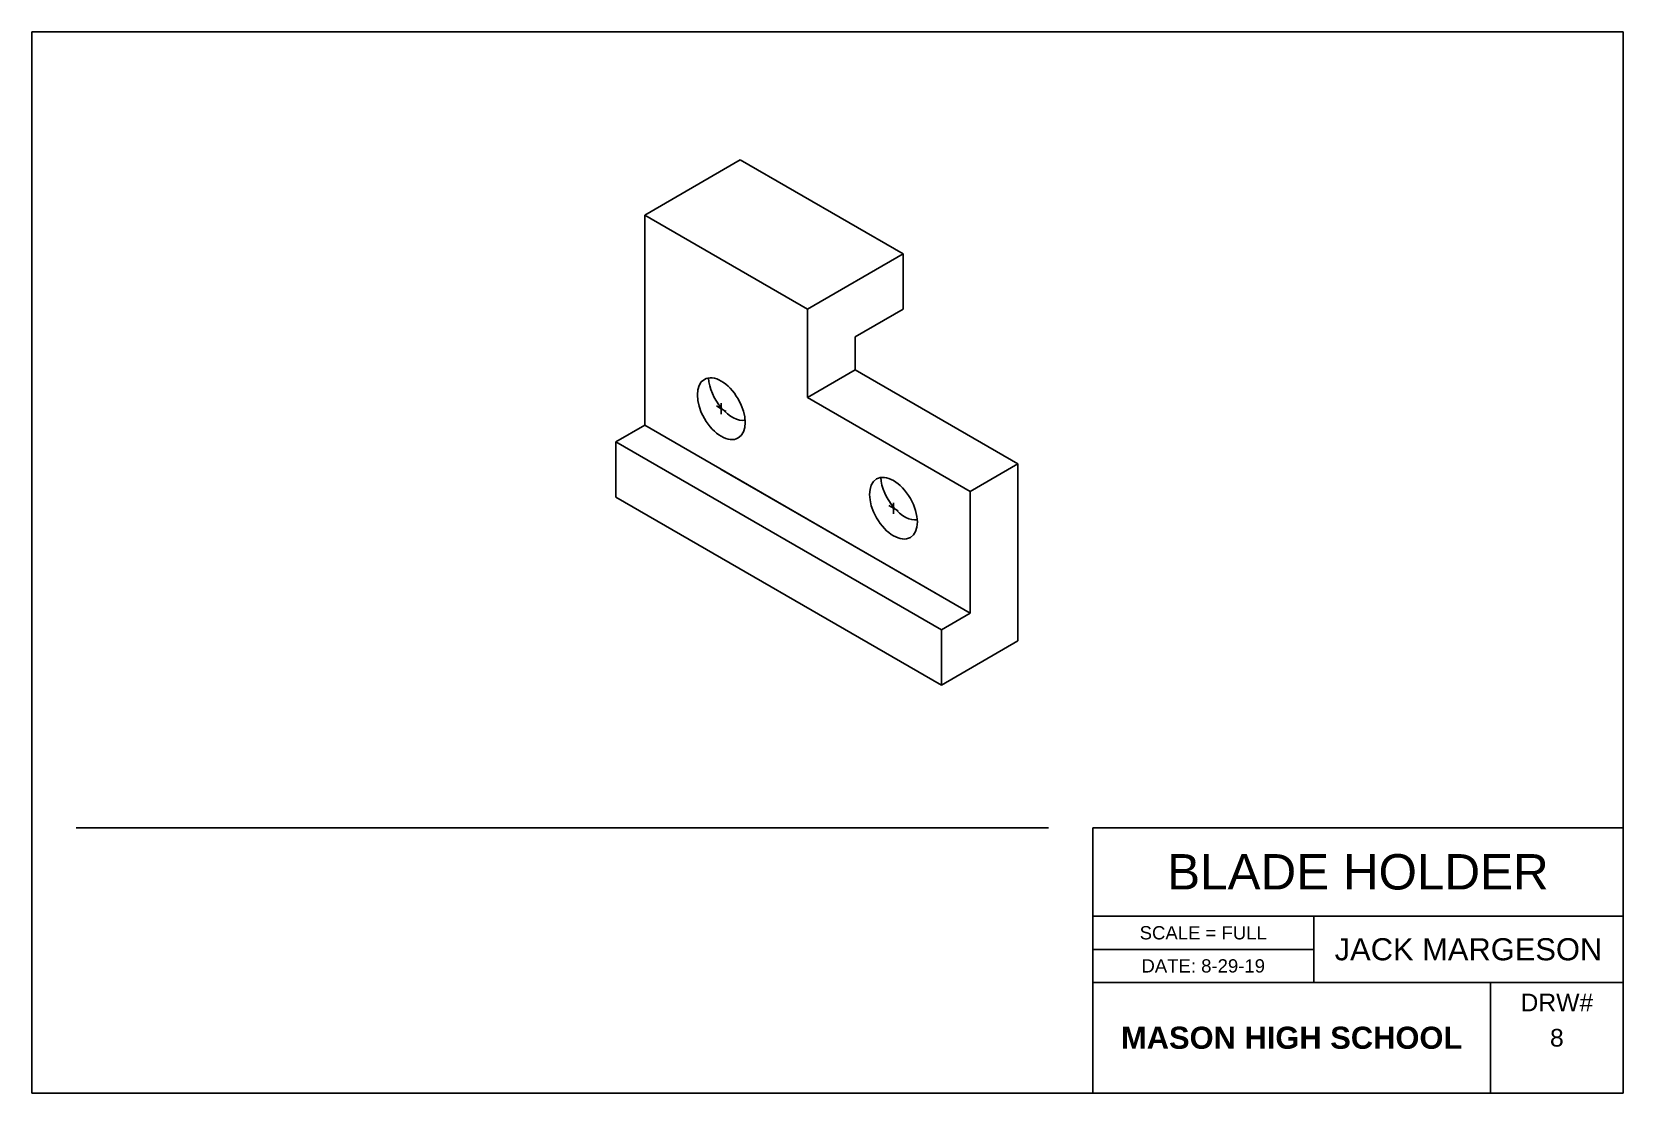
# Model space of a CAD drawing. Header units: inches. Extents: x 0 to 18, y 0 to 12.
import ezdxf

# ---------------------------------------------------------------- set-up
doc = ezdxf.new("R2010")
doc.units = ezdxf.units.IN
doc.header["$MEASUREMENT"] = 0
doc.layers.add('dims', color=3, linetype='Continuous')
doc.styles.get("Standard").update_dxf_attribs({"font": 'arial.ttf'})

msp = doc.modelspace()

# ---------------------------------------------------------------- linework, layer by layer
for p, q in [((18, 12), (0, 12)), ((0, 12), (0, 0)), ((18, 12), (0, 12)), ((0, 12), (0, 0)), ((18, 0), (18, 12)), ((18, 0), (18, 12)), ((6.932, 9.927), (8.014, 10.552)), ((8.014, 10.552), (9.855, 9.489)), ((6.932, 7.552), (6.932, 9.927)), ((6.932, 9.927), (8.772, 8.864)), ((9.855, 9.489), (8.772, 8.864)), ((9.855, 9.489), (9.855, 8.864)), ((8.772, 8.864), (8.772, 7.864)), ((9.855, 8.864), (9.313, 8.552)), ((9.313, 8.552), (9.313, 8.177)), ((9.313, 8.177), (8.772, 7.864)), ((9.313, 8.177), (11.154, 7.114)), ((8.772, 7.864), (10.612, 6.802)), ((6.607, 7.364), (6.932, 7.552)), ((6.932, 7.552), (10.612, 5.427)), ((6.607, 6.739), (6.607, 7.364)), ((6.607, 7.364), (10.288, 5.239)), ((9.746, 5.927), (7.798, 7.052)), ((11.154, 7.114), (10.612, 6.802)), ((11.154, 7.114), (11.154, 5.114)), ((6.607, 6.739), (10.288, 4.614)), ((10.612, 5.427), (10.612, 6.802)), ((10.612, 5.427), (10.612, 6.114)), ((10.612, 5.427), (9.746, 5.927)), ((10.288, 5.239), (10.612, 5.427)), ((10.288, 4.614), (10.288, 5.239)), ((11.154, 5.114), (10.288, 4.614)), ((11.5, 3), (0.5, 3)), ((18, 3), (12, 3)), ((12, 3), (12, 0)), ((12, 3), (12, 2)), ((18, 0), (18, 3)), ((12, 2), (18, 2)), ((14.5, 1.25), (14.5, 2)), ((14.5, 2), (14.5, 1.625)), ((18, 2), (18, 1.25)), ((14.5, 1.625), (12, 1.625)), ((18, 1.25), (12, 1.25)), ((12, 1.25), (14.5, 1.25)), ((16.5, 0), (16.5, 1.25)), ((0, 0), (18, 0)), ((0, 0), (18, 0)), ((18, 0), (16.5, 0)), ((18, 0), (16.5, 0))]:
    msp.add_line(p, q)
at = {"color": 3}
for p, q in [((7.798, 7.739), (7.744, 7.77)), ((7.798, 7.739), (7.798, 7.801)), ((7.798, 7.739), (7.798, 7.676)), ((7.798, 7.739), (7.852, 7.708)), ((9.746, 6.614), (9.746, 6.676)), ((9.746, 6.614), (9.692, 6.645)), ((9.746, 6.614), (9.746, 6.551)), ((9.746, 6.614), (9.8, 6.583))]:
    msp.add_line(p, q, dxfattribs=at)
for centre in [(7.798, 7.739), (9.746, 6.614)]:
    msp.add_ellipse(centre, major_axis=(0.191, -0.331), ratio=0.57735)
for centre in [(7.923, 7.955), (9.871, 6.83)]:
    msp.add_ellipse(centre, major_axis=(0.191, -0.331), ratio=0.57735, start_param=4.005982, end_param=6.062297)

# ---------------------------------------------------------------- texts
for s, width, insert, char_height, attachment_point in [('BLADE HOLDER', 6, (15, 2.5), 0.4, 5), ('SCALE = FULL', 2.5, (13.25, 1.812), 0.15, 5), ('DATE: 8-29-19', 2.5, (13.25, 1.438), 0.15, 5), ('DRW#', 1.5, (17.25, 1.125), 0.2, 2), ('{\\fArial|b1|i0|c0|p34;MASON HIGH SCHOOL}', 4.5, (14.25, 0.625), 0.25, 5), ('8', 1.5, (17.25, 0.625), 0.2, 5)]:
    msp.add_mtext_dynamic_manual_height_columns(s, width=width, gutter_width=1, heights=[0], dxfattribs=dict(insert=insert, char_height=char_height, attachment_point=attachment_point))
at = {"layer": 'dims', "color": 3, "insert": (16.25, 1.625), "char_height": 0.25, "attachment_point": 5}
msp.add_mtext_dynamic_manual_height_columns('{\\C0;JACK MARGESON}', width=3.5, gutter_width=1, heights=[0], dxfattribs=at)

doc.saveas('drawing.dxf')
